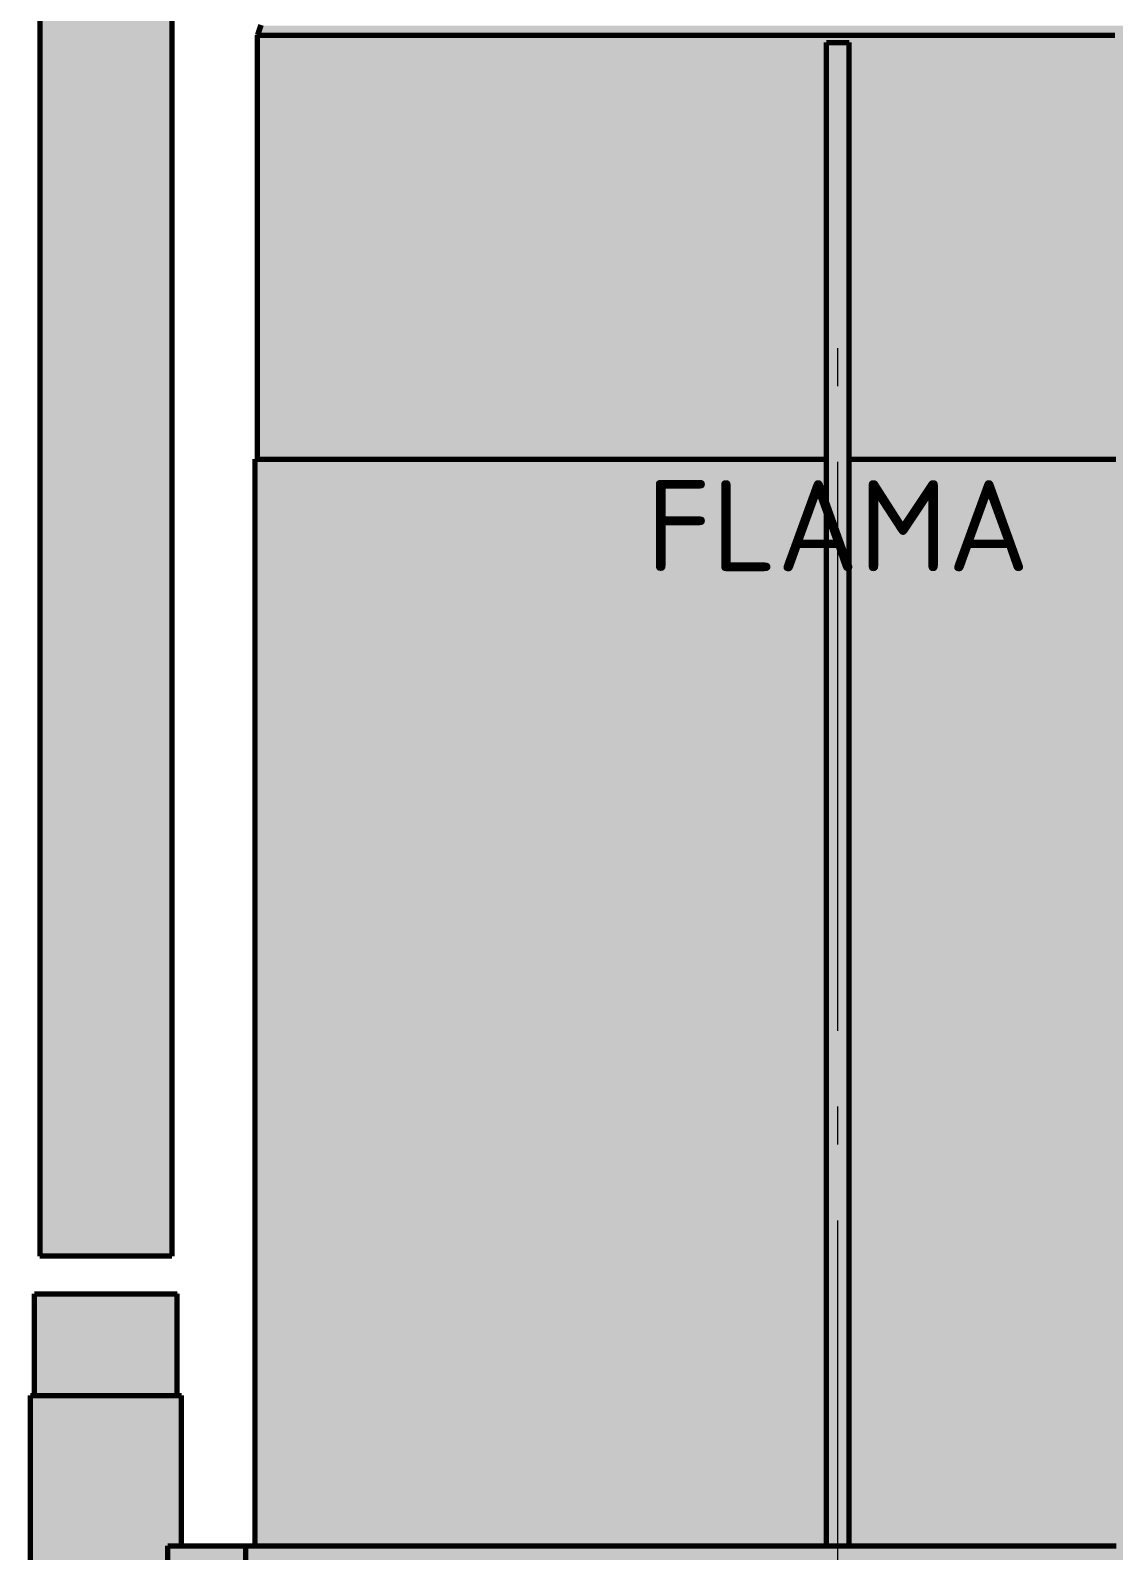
# Model space of a CAD drawing. Header units: millimetres. Extents: x 0 to 2382, y 0 to 420.
# Drawn here: x 2156.63 to 2185.19, y 252.29 to 292.38 of the extents above; entities that cross this region are included whole.
import ezdxf
from ezdxf.enums import TextEntityAlignment as Align

# ---------------------------------------------------------------- set-up
doc = ezdxf.new("R2010")
doc.units = ezdxf.units.MM
doc.linetypes.add('IRAM-F-TRAZO-PUNTO', pattern=[20, 15, -2, 1, -2])
for name, color, linetype, lineweight in [('01-VISIBLE', 7, 'CONTINUOUS', 70), ('03-EJE', 1, 'IRAM-F-TRAZO-PUNTO', 18), ('13-GRAFICA', 30, 'CONTINUOUS', 18)]:
    doc.layers.add(name, color=color, linetype=linetype, lineweight=lineweight)
doc.styles.add('ISO3098', font='isocpeur.ttf')

msp = doc.modelspace()

# ---------------------------------------------------------------- hatches: boundary and pattern name
at = {"layer": '13-GRAFICA', "true_color": 0x202020}
h = msp.add_hatch(color=7, dxfattribs=at)
h.dxf.hatch_style = 1
h.paths.add_polyline_path([(2156.828, 260.1), (2156.828, 301), (2156.928, 301), (2156.928, 301.9), (2157.028, 301.9), (2157.128, 303.3), (2157.228, 303.3), (2157.428, 304.2), (2157.528, 304.2), (2157.528, 304.4), (2157.628, 304.4), (2157.828, 305.3), (2158.028, 305.4), (2158.028, 305.6), (2158.128, 305.6), (2158.228, 305.9), (2158.428, 306), (2158.428, 306.2), (2158.528, 306.2), (2158.528, 306.4), (2158.728, 306.5), (2158.728, 306.7), (2158.928, 306.8), (2158.928, 307), (2159.028, 307), (2160.628, 308.7), (2160.828, 308.7), (2160.928, 308.9), (2161.328, 309), (2161.428, 309.2), (2161.628, 309.2), (2161.728, 309.4), (2162.128, 309.5), (2162.128, 309.6), (2162.428, 309.7), (2162.428, 309.8), (2162.728, 309.8), (2162.728, 309.9), (2162.928, 309.9), (2162.928, 310), (2163.228, 310), (2163.228, 310.1), (2163.528, 310.1), (2163.528, 310.2), (2163.828, 310.2), (2163.828, 310.3), (2164.128, 310.3), (2164.128, 310.4), (2164.428, 310.4), (2164.428, 310.5), (2166.128, 310.6), (2166.128, 310.7), (2168.828, 310.7), (2168.828, 307.2), (2165.928, 307.2), (2165.928, 307.1), (2165.128, 307.1), (2165.128, 307), (2164.828, 307), (2164.828, 306.9), (2164.628, 306.9), (2164.628, 306.8), (2164.028, 306.7), (2164.028, 306.6), (2163.628, 306.5), (2163.528, 306.3), (2163.128, 306.2), (2163.028, 306), (2162.828, 306), (2162.828, 305.9), (2161.628, 304.8), (2161.628, 304.6), (2161.528, 304.6), (2161.428, 304.3), (2161.228, 304.2), (2161.128, 303.8), (2160.928, 303.7), (2160.928, 303.4), (2160.828, 303.4), (2160.828, 303.1), (2160.728, 303.1), (2160.728, 302.8), (2160.628, 302.8), (2160.628, 302.5), (2160.528, 302.5), (2160.528, 302), (2160.428, 302), (2160.428, 301.1), (2160.328, 301.1), (2160.328, 260.1)])
at = {"layer": '13-GRAFICA', "true_color": 0xb21820}
h = msp.add_hatch(color=7, dxfattribs=at)
h.dxf.hatch_style = 1
h.paths.add_polyline_path([(2162.728, 292.4), (2162.728, 292.5), (2193.128, 292.5), (2193.128, 292.4), (2193.228, 292.4), (2193.228, 281.1), (2178.228, 281.1), (2178.228, 292.1), (2177.628, 292.1), (2177.628, 281.1), (2162.628, 281.1), (2162.628, 292.4)])
h = msp.add_hatch(color=7, dxfattribs=at)
h.dxf.hatch_style = 1
h.paths.add_polyline_path([(2177.628, 281.1), (2177.628, 292.1), (2178.228, 292.1), (2178.228, 281.1)])
at = {"layer": '13-GRAFICA', "true_color": 0xffffff}
h = msp.add_hatch(color=7, dxfattribs=at)
h.dxf.hatch_style = 1
h.paths.add_polyline_path([(2162.628, 252.4), (2162.628, 281.1), (2193.228, 281.1), (2193.228, 252.4)])
at = {"layer": '13-GRAFICA', "true_color": 0xc81e2d}
h = msp.add_hatch(color=7, dxfattribs=at)
h.dxf.hatch_style = 1
h.paths.add_polyline_path([(2165.449, 280.632), (2165.449, 280.145), (2165.016, 280.145), (2164.613, 280.145), (2164.244, 280.145), (2163.908, 280.145), (2163.607, 280.145), (2163.341, 280.145), (2163.111, 280.145), (2162.917, 280.145), (2162.76, 280.145), (2162.641, 280.145), (2162.628, 280.145), (2162.628, 281.1), (2165.449, 281.1)])
h = msp.add_hatch(color=7, dxfattribs=at)
h.dxf.hatch_style = 1
h.paths.add_polyline_path([(2190.387, 280.416), (2190.387, 279.713), (2190.387, 279.011), (2190.387, 278.308), (2190.387, 277.605), (2190.387, 276.902), (2190.387, 276.199), (2189.909, 276.199), (2189.401, 276.199), (2188.862, 276.199), (2188.295, 276.199), (2187.702, 276.199), (2187.083, 276.199), (2186.44, 276.199), (2185.775, 276.199), (2185.089, 276.199), (2184.385, 276.199), (2183.664, 276.199), (2182.929, 276.199), (2182.18, 276.199), (2181.42, 276.199), (2180.652, 276.199), (2179.876, 276.199), (2179.095, 276.199), (2178.311, 276.199), (2177.525, 276.199), (2176.741, 276.199), (2175.96, 276.199), (2175.184, 276.199), (2174.416, 276.199), (2173.656, 276.199), (2172.907, 276.199), (2172.172, 276.199), (2171.451, 276.199), (2170.747, 276.199), (2170.061, 276.199), (2169.396, 276.199), (2168.753, 276.199), (2168.134, 276.199), (2167.541, 276.199), (2166.974, 276.199), (2166.435, 276.199), (2165.927, 276.199), (2165.449, 276.199), (2165.449, 276.902), (2165.449, 277.605), (2165.449, 278.308), (2165.449, 279.011), (2165.449, 279.713), (2165.449, 280.416), (2165.449, 281.1), (2190.387, 281.1)])
at = {"layer": '13-GRAFICA', "true_color": 0xffd200}
h = msp.add_hatch(color=7, dxfattribs=at)
h.dxf.hatch_style = 1
h.paths.add_polyline_path([(2189.909, 275.067), (2189.401, 275.067), (2188.862, 275.067), (2188.295, 275.067), (2187.702, 275.067), (2187.083, 275.067), (2186.44, 275.067), (2185.775, 275.067), (2185.089, 275.067), (2184.385, 275.067), (2183.664, 275.067), (2182.929, 275.067), (2182.18, 275.067), (2181.42, 275.067), (2180.652, 275.067), (2179.876, 275.067), (2179.095, 275.067), (2178.311, 275.067), (2177.525, 275.067), (2176.741, 275.067), (2175.96, 275.067), (2175.184, 275.067), (2174.416, 275.067), (2173.656, 275.067), (2172.907, 275.067), (2172.172, 275.067), (2171.451, 275.067), (2170.747, 275.067), (2170.061, 275.067), (2169.396, 275.067), (2168.753, 275.067), (2168.134, 275.067), (2167.541, 275.067), (2166.974, 275.067), (2166.435, 275.067), (2165.927, 275.067), (2165.449, 275.067), (2165.449, 275.633), (2165.449, 276.199), (2165.927, 276.199), (2166.435, 276.199), (2166.974, 276.199), (2167.541, 276.199), (2168.134, 276.199), (2168.753, 276.199), (2169.396, 276.199), (2170.061, 276.199), (2170.747, 276.199), (2171.451, 276.199), (2172.172, 276.199), (2172.907, 276.199), (2173.656, 276.199), (2174.416, 276.199), (2175.184, 276.199), (2175.96, 276.199), (2176.741, 276.199), (2177.525, 276.199), (2178.311, 276.199), (2179.095, 276.199), (2179.876, 276.199), (2180.652, 276.199), (2181.42, 276.199), (2182.18, 276.199), (2182.929, 276.199), (2183.664, 276.199), (2184.385, 276.199), (2185.089, 276.199), (2185.775, 276.199), (2186.44, 276.199), (2187.083, 276.199), (2187.702, 276.199), (2188.295, 276.199), (2188.862, 276.199), (2189.401, 276.199), (2189.909, 276.199), (2190.387, 276.199), (2190.387, 275.633), (2190.387, 275.067)])
at = {"layer": '13-GRAFICA', "true_color": 0x005eaa}
h = msp.add_hatch(color=7, dxfattribs=at)
h.dxf.hatch_style = 1
h.paths.add_polyline_path([(2171.662, 257.84), (2171.017, 257.84), (2170.386, 257.84), (2169.771, 257.84), (2169.174, 257.84), (2168.595, 257.84), (2168.595, 258.554), (2168.595, 259.268), (2168.595, 259.982), (2168.595, 260.696), (2168.595, 261.41), (2168.595, 262.125), (2169.174, 262.125), (2169.771, 262.125), (2170.386, 262.125), (2171.017, 262.125), (2171.662, 262.125), (2172.322, 262.125), (2172.322, 261.41), (2172.322, 260.696), (2172.322, 259.982), (2172.322, 259.268), (2172.322, 258.554), (2172.322, 257.84)])
h = msp.add_hatch(color=7, dxfattribs=at)
h.dxf.hatch_style = 1
h.paths.add_polyline_path([(2180.463, 257.84), (2179.756, 257.84), (2179.046, 257.84), (2178.332, 257.84), (2177.618, 257.84), (2176.905, 257.84), (2176.905, 258.554), (2176.905, 259.268), (2176.905, 259.982), (2176.905, 260.696), (2176.905, 261.41), (2176.905, 262.125), (2177.618, 262.125), (2178.332, 262.125), (2179.046, 262.125), (2179.756, 262.125), (2180.463, 262.125), (2181.164, 262.125), (2181.164, 261.41), (2181.164, 260.696), (2181.164, 259.982), (2181.164, 259.268), (2181.164, 258.554), (2181.164, 257.84)])
at = {"layer": '13-GRAFICA', "true_color": 0x009146}
h = msp.add_hatch(color=7, dxfattribs=at)
h.dxf.hatch_style = 1
h.paths.add_polyline_path([(2165.885, 259.054), (2166.111, 259.673), (2166.344, 260.292), (2166.583, 260.911), (2166.828, 261.529), (2167.079, 260.911), (2167.336, 260.292), (2167.599, 259.673), (2167.867, 259.054), (2168.141, 258.435), (2167.599, 258.435), (2167.079, 258.435), (2166.583, 258.435), (2166.111, 258.435), (2165.665, 258.435)])
at = {"layer": '13-GRAFICA', "true_color": 0xc81e2d}
h = msp.add_hatch(color=7, dxfattribs=at)
h.dxf.hatch_style = 1
h.paths.add_polyline_path([(2175.324, 258.435), (2174.565, 258.435), (2173.814, 258.435), (2173.074, 258.435), (2173.074, 259.209), (2173.074, 259.982), (2173.074, 260.756), (2173.074, 261.529), (2173.814, 261.529), (2174.565, 261.529), (2175.324, 261.529), (2176.09, 261.529), (2176.09, 260.756), (2176.09, 259.982), (2176.09, 259.209), (2176.09, 258.435)])
at = {"layer": '13-GRAFICA', "true_color": 0x005eaa}
h = msp.add_hatch(color=7, dxfattribs=at)
h.dxf.hatch_style = 1
h.paths.add_polyline_path([(2184.827, 259.932), (2184.825, 259.881), (2184.822, 259.831), (2184.816, 259.78), (2184.81, 259.73), (2184.802, 259.68), (2184.792, 259.631), (2184.781, 259.582), (2184.769, 259.533), (2184.755, 259.485), (2184.739, 259.437), (2184.723, 259.39), (2184.705, 259.344), (2184.685, 259.298), (2184.664, 259.253), (2184.642, 259.209), (2184.619, 259.165), (2184.594, 259.123), (2184.568, 259.081), (2184.541, 259.04), (2184.512, 259.001), (2184.483, 258.962), (2184.452, 258.924), (2184.42, 258.888), (2184.387, 258.853), (2184.353, 258.819), (2184.318, 258.786), (2184.282, 258.755), (2184.245, 258.724), (2184.207, 258.696), (2184.168, 258.668), (2184.128, 258.642), (2184.088, 258.618), (2184.046, 258.594), (2184.004, 258.573), (2183.962, 258.553), (2183.918, 258.534), (2183.874, 258.517), (2183.83, 258.502), (2183.785, 258.488), (2183.739, 258.475), (2183.694, 258.465), (2183.647, 258.456), (2183.601, 258.448), (2183.554, 258.442), (2183.507, 258.438), (2183.46, 258.436), (2183.413, 258.435), (2183.365, 258.436), (2183.318, 258.438), (2183.271, 258.442), (2183.223, 258.448), (2183.176, 258.456), (2183.13, 258.465), (2183.083, 258.475), (2183.037, 258.488), (2182.991, 258.502), (2182.945, 258.517), (2182.9, 258.534), (2182.856, 258.553), (2182.811, 258.573), (2182.768, 258.594), (2182.725, 258.618), (2182.683, 258.642), (2182.642, 258.668), (2182.601, 258.696), (2182.562, 258.724), (2182.523, 258.755), (2182.485, 258.786), (2182.448, 258.819), (2182.412, 258.853), (2182.377, 258.888), (2182.344, 258.924), (2182.311, 258.962), (2182.28, 259.001), (2182.25, 259.04), (2182.221, 259.081), (2182.193, 259.123), (2182.167, 259.165), (2182.142, 259.209), (2182.118, 259.253), (2182.096, 259.298), (2182.075, 259.344), (2182.055, 259.39), (2182.037, 259.437), (2182.021, 259.485), (2182.006, 259.533), (2181.993, 259.582), (2181.981, 259.631), (2181.97, 259.68), (2181.962, 259.73), (2181.955, 259.78), (2181.949, 259.831), (2181.945, 259.881), (2181.943, 259.932), (2181.942, 259.982), (2181.943, 260.033), (2181.945, 260.083), (2181.949, 260.134), (2181.955, 260.184), (2181.962, 260.234), (2181.97, 260.284), (2181.981, 260.334), (2181.993, 260.383), (2182.006, 260.431), (2182.021, 260.48), (2182.037, 260.527), (2182.055, 260.574), (2182.075, 260.621), (2182.096, 260.667), (2182.118, 260.712), (2182.142, 260.756), (2182.167, 260.799), (2182.193, 260.842), (2182.221, 260.883), (2182.25, 260.924), (2182.28, 260.964), (2182.311, 261.002), (2182.344, 261.04), (2182.377, 261.076), (2182.412, 261.111), (2182.448, 261.145), (2182.485, 261.178), (2182.523, 261.21), (2182.562, 261.24), (2182.601, 261.269), (2182.642, 261.296), (2182.683, 261.322), (2182.725, 261.347), (2182.768, 261.37), (2182.811, 261.392), (2182.856, 261.412), (2182.9, 261.43), (2182.945, 261.447), (2182.991, 261.463), (2183.037, 261.477), (2183.083, 261.489), (2183.13, 261.5), (2183.176, 261.509), (2183.223, 261.516), (2183.271, 261.522), (2183.318, 261.526), (2183.365, 261.529), (2183.413, 261.529), (2183.46, 261.529), (2183.507, 261.526), (2183.554, 261.522), (2183.601, 261.516), (2183.647, 261.509), (2183.694, 261.5), (2183.739, 261.489), (2183.785, 261.477), (2183.83, 261.463), (2183.874, 261.447), (2183.918, 261.43), (2183.962, 261.412), (2184.004, 261.392), (2184.046, 261.37), (2184.088, 261.347), (2184.128, 261.322), (2184.168, 261.296), (2184.207, 261.269), (2184.245, 261.24), (2184.282, 261.21), (2184.318, 261.178), (2184.353, 261.145), (2184.387, 261.111), (2184.42, 261.076), (2184.452, 261.04), (2184.483, 261.002), (2184.512, 260.964), (2184.541, 260.924), (2184.568, 260.883), (2184.594, 260.842), (2184.619, 260.799), (2184.642, 260.756), (2184.664, 260.712), (2184.685, 260.667), (2184.705, 260.621), (2184.723, 260.574), (2184.739, 260.527), (2184.755, 260.48), (2184.769, 260.431), (2184.781, 260.383), (2184.792, 260.334), (2184.802, 260.284), (2184.81, 260.234), (2184.816, 260.184), (2184.822, 260.134), (2184.825, 260.083), (2184.827, 260.033), (2184.828, 259.982)])
at = {"layer": '13-GRAFICA', "true_color": 0x202020}
h = msp.add_hatch(color=7, dxfattribs=at)
h.dxf.hatch_style = 1
h.paths.add_polyline_path([(2156.628, 244.4), (2156.628, 256.4), (2156.728, 256.4), (2156.728, 259.1), (2160.528, 259.1), (2160.628, 252.4), (2160.228, 252.4), (2160.228, 249.5), (2160.628, 249.5), (2160.628, 244.4)])
at = {"layer": '13-GRAFICA', "true_color": 0x005eaa}
h = msp.add_hatch(color=7, dxfattribs=at)
h.dxf.hatch_style = 1
h.paths.add_polyline_path([(2189.909, 256.664), (2189.401, 256.664), (2188.862, 256.664), (2188.295, 256.664), (2187.702, 256.664), (2187.083, 256.664), (2186.44, 256.664), (2185.775, 256.664), (2185.089, 256.664), (2184.385, 256.664), (2183.664, 256.664), (2182.929, 256.664), (2182.18, 256.664), (2181.42, 256.664), (2180.652, 256.664), (2179.876, 256.664), (2179.095, 256.664), (2178.311, 256.664), (2177.525, 256.664), (2176.741, 256.664), (2175.96, 256.664), (2175.184, 256.664), (2174.416, 256.664), (2173.656, 256.664), (2172.907, 256.664), (2172.172, 256.664), (2171.451, 256.664), (2170.747, 256.664), (2170.061, 256.664), (2169.396, 256.664), (2168.753, 256.664), (2168.134, 256.664), (2167.541, 256.664), (2166.974, 256.664), (2166.435, 256.664), (2165.927, 256.664), (2165.449, 256.664), (2165.449, 257.384), (2165.927, 257.384), (2166.435, 257.384), (2166.974, 257.384), (2167.541, 257.384), (2168.134, 257.384), (2168.753, 257.384), (2169.396, 257.384), (2170.061, 257.384), (2170.747, 257.384), (2171.451, 257.384), (2172.172, 257.384), (2172.907, 257.384), (2173.656, 257.384), (2174.416, 257.384), (2175.184, 257.384), (2175.96, 257.384), (2176.741, 257.384), (2177.525, 257.384), (2178.311, 257.384), (2179.095, 257.384), (2179.876, 257.384), (2180.652, 257.384), (2181.42, 257.384), (2182.18, 257.384), (2182.929, 257.384), (2183.664, 257.384), (2184.385, 257.384), (2185.089, 257.384), (2185.775, 257.384), (2186.44, 257.384), (2187.083, 257.384), (2187.702, 257.384), (2188.295, 257.384), (2188.862, 257.384), (2189.401, 257.384), (2189.909, 257.384), (2190.387, 257.384), (2190.387, 256.664)])
h = msp.add_hatch(color=7, dxfattribs=at)
h.dxf.hatch_style = 1
h.paths.add_polyline_path([(2168.582, 254.581), (2168.576, 254.508), (2168.567, 254.436), (2168.554, 254.365), (2168.537, 254.296), (2168.517, 254.227), (2168.493, 254.161), (2168.466, 254.097), (2168.435, 254.035), (2168.402, 253.976), (2168.366, 253.919), (2168.326, 253.866), (2168.285, 253.816), (2168.241, 253.77), (2168.195, 253.727), (2168.147, 253.689), (2168.097, 253.655), (2168.046, 253.625), (2167.994, 253.599), (2167.941, 253.578), (2167.887, 253.561), (2167.832, 253.549), (2167.777, 253.542), (2167.723, 253.54), (2167.668, 253.542), (2167.614, 253.549), (2167.561, 253.561), (2167.508, 253.578), (2167.457, 253.599), (2167.407, 253.625), (2167.358, 253.655), (2167.312, 253.689), (2167.267, 253.727), (2167.224, 253.77), (2167.184, 253.816), (2167.145, 253.866), (2167.11, 253.919), (2167.077, 253.976), (2167.047, 254.035), (2167.02, 254.097), (2166.995, 254.161), (2166.974, 254.227), (2166.956, 254.296), (2166.941, 254.365), (2166.93, 254.436), (2166.921, 254.508), (2166.916, 254.581), (2166.915, 254.654), (2166.916, 254.727), (2166.921, 254.799), (2166.93, 254.871), (2166.941, 254.942), (2166.956, 255.012), (2166.974, 255.08), (2166.995, 255.146), (2167.02, 255.211), (2167.047, 255.273), (2167.077, 255.332), (2167.11, 255.388), (2167.145, 255.442), (2167.184, 255.491), (2167.224, 255.538), (2167.267, 255.58), (2167.312, 255.619), (2167.358, 255.653), (2167.407, 255.683), (2167.457, 255.709), (2167.508, 255.73), (2167.561, 255.746), (2167.614, 255.758), (2167.668, 255.765), (2167.723, 255.768), (2167.777, 255.765), (2167.832, 255.758), (2167.887, 255.746), (2167.941, 255.73), (2167.994, 255.709), (2168.046, 255.683), (2168.097, 255.653), (2168.147, 255.619), (2168.195, 255.58), (2168.241, 255.538), (2168.285, 255.491), (2168.326, 255.442), (2168.366, 255.388), (2168.402, 255.332), (2168.435, 255.273), (2168.466, 255.211), (2168.493, 255.146), (2168.517, 255.08), (2168.537, 255.012), (2168.554, 254.942), (2168.567, 254.871), (2168.576, 254.799), (2168.582, 254.727), (2168.584, 254.654)])
at = {"layer": '13-GRAFICA', "true_color": 0x009146}
h = msp.add_hatch(color=7, dxfattribs=at)
h.dxf.hatch_style = 1
h.paths.add_polyline_path([(2173.521, 254.581), (2173.515, 254.508), (2173.503, 254.436), (2173.487, 254.365), (2173.467, 254.296), (2173.442, 254.227), (2173.414, 254.161), (2173.381, 254.097), (2173.344, 254.035), (2173.304, 253.976), (2173.259, 253.919), (2173.212, 253.866), (2173.161, 253.816), (2173.108, 253.77), (2173.051, 253.727), (2172.993, 253.689), (2172.932, 253.655), (2172.869, 253.625), (2172.805, 253.599), (2172.739, 253.578), (2172.672, 253.561), (2172.605, 253.549), (2172.536, 253.542), (2172.468, 253.54), (2172.4, 253.542), (2172.332, 253.549), (2172.266, 253.561), (2172.2, 253.578), (2172.135, 253.599), (2172.072, 253.625), (2172.01, 253.655), (2171.951, 253.689), (2171.894, 253.727), (2171.839, 253.77), (2171.788, 253.816), (2171.739, 253.866), (2171.693, 253.919), (2171.651, 253.976), (2171.612, 254.035), (2171.577, 254.097), (2171.546, 254.161), (2171.518, 254.227), (2171.495, 254.296), (2171.476, 254.365), (2171.461, 254.436), (2171.45, 254.508), (2171.444, 254.581), (2171.441, 254.654), (2171.444, 254.727), (2171.45, 254.799), (2171.461, 254.871), (2171.476, 254.942), (2171.495, 255.012), (2171.518, 255.08), (2171.546, 255.146), (2171.577, 255.211), (2171.612, 255.273), (2171.651, 255.332), (2171.693, 255.388), (2171.739, 255.442), (2171.788, 255.491), (2171.839, 255.538), (2171.894, 255.58), (2171.951, 255.619), (2172.01, 255.653), (2172.072, 255.683), (2172.135, 255.709), (2172.2, 255.73), (2172.266, 255.746), (2172.332, 255.758), (2172.4, 255.765), (2172.468, 255.768), (2172.536, 255.765), (2172.605, 255.758), (2172.672, 255.746), (2172.739, 255.73), (2172.805, 255.709), (2172.869, 255.683), (2172.932, 255.653), (2172.993, 255.619), (2173.051, 255.58), (2173.108, 255.538), (2173.161, 255.491), (2173.212, 255.442), (2173.259, 255.388), (2173.304, 255.332), (2173.344, 255.273), (2173.381, 255.211), (2173.414, 255.146), (2173.442, 255.08), (2173.467, 255.012), (2173.487, 254.942), (2173.503, 254.871), (2173.515, 254.799), (2173.521, 254.727), (2173.524, 254.654)])
at = {"layer": '13-GRAFICA', "true_color": 0xffd200}
h = msp.add_hatch(color=7, dxfattribs=at)
h.dxf.hatch_style = 1
h.paths.add_polyline_path([(2179.029, 254.581), (2179.022, 254.508), (2179.01, 254.436), (2178.993, 254.365), (2178.972, 254.296), (2178.946, 254.227), (2178.916, 254.161), (2178.882, 254.097), (2178.844, 254.035), (2178.801, 253.976), (2178.755, 253.919), (2178.705, 253.866), (2178.652, 253.816), (2178.596, 253.77), (2178.537, 253.727), (2178.475, 253.689), (2178.411, 253.655), (2178.344, 253.625), (2178.276, 253.599), (2178.206, 253.578), (2178.135, 253.561), (2178.063, 253.549), (2177.991, 253.542), (2177.918, 253.54), (2177.845, 253.542), (2177.773, 253.549), (2177.701, 253.561), (2177.63, 253.578), (2177.56, 253.599), (2177.492, 253.625), (2177.425, 253.655), (2177.361, 253.689), (2177.299, 253.727), (2177.24, 253.77), (2177.184, 253.816), (2177.131, 253.866), (2177.081, 253.919), (2177.035, 253.976), (2176.992, 254.035), (2176.954, 254.097), (2176.92, 254.161), (2176.89, 254.227), (2176.864, 254.296), (2176.843, 254.365), (2176.826, 254.436), (2176.814, 254.508), (2176.807, 254.581), (2176.805, 254.654), (2176.807, 254.727), (2176.814, 254.799), (2176.826, 254.871), (2176.843, 254.942), (2176.864, 255.012), (2176.89, 255.08), (2176.92, 255.146), (2176.954, 255.211), (2176.992, 255.273), (2177.035, 255.332), (2177.081, 255.388), (2177.131, 255.442), (2177.184, 255.491), (2177.24, 255.538), (2177.299, 255.58), (2177.361, 255.619), (2177.425, 255.653), (2177.492, 255.683), (2177.56, 255.709), (2177.63, 255.73), (2177.701, 255.746), (2177.773, 255.758), (2177.845, 255.765), (2177.918, 255.768), (2177.991, 255.765), (2178.063, 255.758), (2178.135, 255.746), (2178.206, 255.73), (2178.276, 255.709), (2178.344, 255.683), (2178.411, 255.653), (2178.475, 255.619), (2178.537, 255.58), (2178.596, 255.538), (2178.652, 255.491), (2178.705, 255.442), (2178.755, 255.388), (2178.801, 255.332), (2178.844, 255.273), (2178.882, 255.211), (2178.916, 255.146), (2178.946, 255.08), (2178.972, 255.012), (2178.993, 254.942), (2179.01, 254.871), (2179.022, 254.799), (2179.029, 254.727), (2179.031, 254.654)])
at = {"layer": '13-GRAFICA', "true_color": 0x00468c}
h = msp.add_hatch(color=7, dxfattribs=at)
h.dxf.hatch_style = 1
h.paths.add_polyline_path([(2184.392, 254.581), (2184.386, 254.508), (2184.375, 254.436), (2184.36, 254.365), (2184.341, 254.296), (2184.318, 254.227), (2184.29, 254.161), (2184.259, 254.097), (2184.224, 254.035), (2184.185, 253.976), (2184.143, 253.919), (2184.097, 253.866), (2184.048, 253.816), (2183.997, 253.77), (2183.942, 253.727), (2183.885, 253.689), (2183.826, 253.655), (2183.764, 253.625), (2183.701, 253.599), (2183.636, 253.578), (2183.57, 253.561), (2183.504, 253.549), (2183.436, 253.542), (2183.368, 253.54), (2183.3, 253.542), (2183.231, 253.549), (2183.164, 253.561), (2183.097, 253.578), (2183.031, 253.599), (2182.967, 253.625), (2182.904, 253.655), (2182.843, 253.689), (2182.785, 253.727), (2182.728, 253.77), (2182.675, 253.816), (2182.624, 253.866), (2182.577, 253.919), (2182.532, 253.976), (2182.492, 254.035), (2182.455, 254.097), (2182.422, 254.161), (2182.394, 254.227), (2182.369, 254.296), (2182.349, 254.365), (2182.333, 254.436), (2182.321, 254.508), (2182.315, 254.581), (2182.312, 254.654), (2182.315, 254.727), (2182.321, 254.799), (2182.333, 254.871), (2182.349, 254.942), (2182.369, 255.012), (2182.394, 255.08), (2182.422, 255.146), (2182.455, 255.211), (2182.492, 255.273), (2182.532, 255.332), (2182.577, 255.388), (2182.624, 255.442), (2182.675, 255.491), (2182.728, 255.538), (2182.785, 255.58), (2182.843, 255.619), (2182.904, 255.653), (2182.967, 255.683), (2183.031, 255.709), (2183.097, 255.73), (2183.164, 255.746), (2183.231, 255.758), (2183.3, 255.765), (2183.368, 255.768), (2183.436, 255.765), (2183.504, 255.758), (2183.57, 255.746), (2183.636, 255.73), (2183.701, 255.709), (2183.764, 255.683), (2183.826, 255.653), (2183.885, 255.619), (2183.942, 255.58), (2183.997, 255.538), (2184.048, 255.491), (2184.097, 255.442), (2184.143, 255.388), (2184.185, 255.332), (2184.224, 255.273), (2184.259, 255.211), (2184.29, 255.146), (2184.318, 255.08), (2184.341, 255.012), (2184.36, 254.942), (2184.375, 254.871), (2184.386, 254.799), (2184.392, 254.727), (2184.395, 254.654)])
at = {"layer": '13-GRAFICA', "true_color": 0xc81e2d}
h = msp.add_hatch(color=7, dxfattribs=at)
h.dxf.hatch_style = 1
h.paths.add_polyline_path([(2162.68, 253.14), (2162.82, 253.14), (2163, 253.14), (2163.22, 253.14), (2163.479, 253.14), (2163.776, 253.14), (2164.111, 253.14), (2164.483, 253.14), (2164.891, 253.14), (2165.333, 253.14), (2165.81, 253.14), (2166.318, 253.14), (2166.857, 253.14), (2167.426, 253.14), (2168.023, 253.14), (2168.646, 253.14), (2169.294, 253.14), (2169.964, 253.14), (2170.656, 253.14), (2171.368, 253.14), (2172.097, 253.14), (2172.841, 253.14), (2173.599, 253.14), (2174.369, 253.14), (2175.147, 253.14), (2175.934, 253.14), (2176.725, 253.14), (2177.52, 253.14), (2178.316, 253.14), (2179.111, 253.14), (2179.902, 253.14), (2180.689, 253.14), (2181.467, 253.14), (2182.237, 253.14), (2182.995, 253.14), (2183.739, 253.14), (2184.468, 253.14), (2185.18, 253.14), (2185.872, 253.14), (2186.542, 253.14), (2187.19, 253.14), (2187.813, 253.14), (2188.41, 253.14), (2188.979, 253.14), (2189.518, 253.14), (2190.026, 253.14), (2190.503, 253.14), (2190.945, 253.14), (2191.353, 253.14), (2191.725, 253.14), (2192.06, 253.14), (2192.357, 253.14), (2192.616, 253.14), (2192.836, 253.14), (2193.016, 253.14), (2193.156, 253.14), (2193.228, 253.14), (2193.228, 252.4), (2162.628, 252.4), (2162.628, 253.14)])
at = {"layer": '13-GRAFICA', "true_color": 0x202020}
h = msp.add_hatch(color=7, dxfattribs=at)
h.dxf.hatch_style = 1
h.paths.add_polyline_path([(2160.228, 249.5), (2160.228, 252.4), (2193.628, 252.4), (2193.628, 249.5)])

# ---------------------------------------------------------------- linework, layer by layer
at = {"layer": '01-VISIBLE'}
for p, q in [((2156.878, 300.97), (2156.878, 260.06)), ((2160.358, 300.97), (2160.358, 260.06)), ((2162.7, 292.513), (2162.618, 292.257)), ((2162.618, 281.071), (2162.618, 292.257)), ((2177.618, 252.415), (2177.618, 292.057)), ((2177.618, 292.057), (2178.218, 292.057)), ((2178.218, 252.415), (2178.218, 292.057)), ((2162.558, 252.415), (2162.558, 281.071)), ((2156.738, 256.38), (2156.738, 259.06)), ((2160.498, 256.38), (2160.498, 259.06)), ((2156.628, 244.36), (2156.628, 256.38)), ((2160.608, 252.415), (2160.608, 256.38)), ((2160.255, 252.415), (2162.304, 252.415)), ((2160.255, 249.535), (2160.255, 252.415)), ((2162.304, 249.535), (2162.304, 252.415))]:
    msp.add_line(p, q, dxfattribs=at)
for points in [[(2162.618, 292.257), (2162.718, 292.257), (2162.818, 292.257), (2162.918, 292.257), (2163.018, 292.257), (2163.118, 292.257), (2163.218, 292.257), (2163.318, 292.257), (2163.418, 292.257), (2163.518, 292.257), (2163.618, 292.257), (2163.718, 292.257), (2163.818, 292.257), (2163.918, 292.257), (2164.018, 292.257), (2164.118, 292.257), (2164.218, 292.257), (2164.318, 292.257), (2164.418, 292.257), (2164.518, 292.257), (2164.618, 292.257), (2164.718, 292.257), (2164.818, 292.257), (2164.918, 292.257), (2165.018, 292.257), (2165.118, 292.257), (2165.218, 292.257), (2165.318, 292.257), (2165.418, 292.257), (2165.518, 292.257), (2165.618, 292.257), (2165.718, 292.257), (2165.818, 292.257), (2165.918, 292.257), (2166.018, 292.257), (2166.118, 292.257), (2166.218, 292.257), (2166.318, 292.257), (2166.418, 292.257), (2166.518, 292.257), (2166.618, 292.257), (2166.718, 292.257), (2166.818, 292.257), (2166.918, 292.257), (2167.018, 292.257), (2167.118, 292.257), (2167.218, 292.257), (2167.318, 292.257), (2167.418, 292.257), (2167.518, 292.257), (2167.618, 292.257), (2167.718, 292.257), (2167.818, 292.257), (2167.918, 292.257), (2168.018, 292.257), (2168.118, 292.257), (2168.218, 292.257), (2168.318, 292.257), (2168.418, 292.257), (2168.518, 292.257), (2168.618, 292.257), (2168.718, 292.257), (2168.818, 292.257), (2168.918, 292.257), (2169.018, 292.257), (2169.118, 292.257), (2169.218, 292.257), (2169.318, 292.257), (2169.418, 292.257), (2169.518, 292.257), (2169.618, 292.257), (2169.718, 292.257), (2169.818, 292.257), (2169.918, 292.257), (2170.018, 292.257), (2170.118, 292.257), (2170.218, 292.257), (2170.318, 292.257), (2170.418, 292.257), (2170.518, 292.257), (2170.618, 292.257), (2170.718, 292.257), (2170.818, 292.257), (2170.918, 292.257), (2171.018, 292.257), (2171.118, 292.257), (2171.218, 292.257), (2171.318, 292.257), (2171.418, 292.257), (2171.518, 292.257), (2171.618, 292.257), (2171.718, 292.257), (2171.818, 292.257), (2171.918, 292.257), (2172.018, 292.257), (2172.118, 292.257), (2172.218, 292.257), (2172.318, 292.257), (2172.418, 292.257), (2172.518, 292.257), (2172.618, 292.257), (2172.718, 292.257), (2172.818, 292.257), (2172.918, 292.257), (2173.018, 292.257), (2173.118, 292.257), (2173.218, 292.257), (2173.318, 292.257), (2173.418, 292.257), (2173.518, 292.257), (2173.618, 292.257), (2173.718, 292.257), (2173.818, 292.257), (2173.918, 292.257), (2174.018, 292.257), (2174.118, 292.257), (2174.218, 292.257), (2174.318, 292.257), (2174.418, 292.257), (2174.518, 292.257), (2174.618, 292.257), (2174.718, 292.257), (2174.818, 292.257), (2174.918, 292.257), (2175.018, 292.257), (2175.118, 292.257), (2175.218, 292.257), (2175.318, 292.257), (2175.418, 292.257), (2175.518, 292.257), (2175.618, 292.257), (2175.718, 292.257), (2175.818, 292.257), (2175.918, 292.257), (2176.018, 292.257), (2176.118, 292.257), (2176.218, 292.257), (2176.318, 292.257), (2176.418, 292.257), (2176.518, 292.257), (2176.618, 292.257), (2176.718, 292.257), (2176.818, 292.257), (2176.918, 292.257), (2177.018, 292.257), (2177.118, 292.257), (2177.218, 292.257), (2177.318, 292.257), (2177.418, 292.257), (2177.518, 292.257), (2177.618, 292.257), (2177.718, 292.257), (2177.818, 292.257), (2177.918, 292.257), (2178.018, 292.257), (2178.118, 292.257), (2178.218, 292.257), (2178.318, 292.257), (2178.418, 292.257), (2178.518, 292.257), (2178.618, 292.257), (2178.718, 292.257), (2178.818, 292.257), (2178.918, 292.257), (2179.018, 292.257), (2179.118, 292.257), (2179.218, 292.257), (2179.318, 292.257), (2179.418, 292.257), (2179.518, 292.257), (2179.618, 292.257), (2179.718, 292.257), (2179.818, 292.257), (2179.918, 292.257), (2180.018, 292.257), (2180.118, 292.257), (2180.218, 292.257), (2180.318, 292.257), (2180.418, 292.257), (2180.518, 292.257), (2180.618, 292.257), (2180.718, 292.257), (2180.818, 292.257), (2180.918, 292.257), (2181.018, 292.257), (2181.118, 292.257), (2181.218, 292.257), (2181.318, 292.257), (2181.418, 292.257), (2181.518, 292.257), (2181.618, 292.257), (2181.718, 292.257), (2181.818, 292.257), (2181.918, 292.257), (2182.018, 292.257), (2182.118, 292.257), (2182.218, 292.257), (2182.318, 292.257), (2182.418, 292.257), (2182.518, 292.257), (2182.618, 292.257), (2182.718, 292.257), (2182.818, 292.257), (2182.918, 292.257), (2183.018, 292.257), (2183.118, 292.257), (2183.218, 292.257), (2183.318, 292.257), (2183.418, 292.257), (2183.518, 292.257), (2183.618, 292.257), (2183.718, 292.257), (2183.818, 292.257), (2183.918, 292.257), (2184.018, 292.257), (2184.118, 292.257), (2184.218, 292.257), (2184.318, 292.257), (2184.418, 292.257), (2184.518, 292.257), (2184.618, 292.257), (2184.718, 292.257), (2184.818, 292.257), (2184.918, 292.257), (2185.018, 292.257), (2185.118, 292.257), (2185.218, 292.257)], [(2162.558, 281.071), (2162.658, 281.071), (2162.759, 281.071), (2162.859, 281.071), (2162.96, 281.071), (2163.06, 281.071), (2163.16, 281.071), (2163.261, 281.071), (2163.361, 281.071), (2163.462, 281.071), (2163.562, 281.071), (2163.662, 281.071), (2163.763, 281.071), (2163.863, 281.071), (2163.964, 281.071), (2164.064, 281.071), (2164.164, 281.071), (2164.265, 281.071), (2164.365, 281.071), (2164.466, 281.071), (2164.566, 281.071), (2164.666, 281.071), (2164.767, 281.071), (2164.867, 281.071), (2164.968, 281.071), (2165.068, 281.071), (2165.168, 281.071), (2165.269, 281.071), (2165.369, 281.071), (2165.47, 281.071), (2165.57, 281.071), (2165.67, 281.071), (2165.771, 281.071), (2165.871, 281.071), (2165.972, 281.071), (2166.072, 281.071), (2166.172, 281.071), (2166.273, 281.071), (2166.373, 281.071), (2166.474, 281.071), (2166.574, 281.071), (2166.674, 281.071), (2166.775, 281.071), (2166.875, 281.071), (2166.976, 281.071), (2167.076, 281.071), (2167.176, 281.071), (2167.277, 281.071), (2167.377, 281.071), (2167.478, 281.071), (2167.578, 281.071), (2167.678, 281.071), (2167.779, 281.071), (2167.879, 281.071), (2167.98, 281.071), (2168.08, 281.071), (2168.18, 281.071), (2168.281, 281.071), (2168.381, 281.071), (2168.482, 281.071), (2168.582, 281.071), (2168.682, 281.071), (2168.783, 281.071), (2168.883, 281.071), (2168.984, 281.071), (2169.084, 281.071), (2169.184, 281.071), (2169.285, 281.071), (2169.385, 281.071), (2169.486, 281.071), (2169.586, 281.071), (2169.686, 281.071), (2169.787, 281.071), (2169.887, 281.071), (2169.988, 281.071), (2170.088, 281.071), (2170.188, 281.071), (2170.289, 281.071), (2170.389, 281.071), (2170.49, 281.071), (2170.59, 281.071), (2170.69, 281.071), (2170.791, 281.071), (2170.891, 281.071), (2170.992, 281.071), (2171.092, 281.071), (2171.192, 281.071), (2171.293, 281.071), (2171.393, 281.071), (2171.494, 281.071), (2171.594, 281.071), (2171.694, 281.071), (2171.795, 281.071), (2171.895, 281.071), (2171.996, 281.071), (2172.096, 281.071), (2172.196, 281.071), (2172.297, 281.071), (2172.397, 281.071), (2172.498, 281.071), (2172.598, 281.071), (2172.698, 281.071), (2172.799, 281.071), (2172.899, 281.071), (2173, 281.071), (2173.1, 281.071), (2173.2, 281.071), (2173.301, 281.071), (2173.401, 281.071), (2173.502, 281.071), (2173.602, 281.071), (2173.702, 281.071), (2173.803, 281.071), (2173.903, 281.071), (2174.004, 281.071), (2174.104, 281.071), (2174.204, 281.071), (2174.305, 281.071), (2174.405, 281.071), (2174.506, 281.071), (2174.606, 281.071), (2174.706, 281.071), (2174.807, 281.071), (2174.907, 281.071), (2175.008, 281.071), (2175.108, 281.071), (2175.208, 281.071), (2175.309, 281.071), (2175.409, 281.071), (2175.51, 281.071), (2175.61, 281.071), (2175.71, 281.071), (2175.811, 281.071), (2175.911, 281.071), (2176.012, 281.071), (2176.112, 281.071), (2176.212, 281.071), (2176.313, 281.071), (2176.413, 281.071), (2176.514, 281.071), (2176.614, 281.071), (2176.714, 281.071), (2176.815, 281.071), (2176.915, 281.071), (2177.016, 281.071), (2177.116, 281.071), (2177.216, 281.071), (2177.317, 281.071), (2177.417, 281.071), (2177.518, 281.071), (2177.618, 281.071)], [(2178.218, 281.071), (2178.318, 281.071), (2178.419, 281.071), (2178.519, 281.071), (2178.62, 281.071), (2178.72, 281.071), (2178.82, 281.071), (2178.921, 281.071), (2179.021, 281.071), (2179.122, 281.071), (2179.222, 281.071), (2179.322, 281.071), (2179.423, 281.071), (2179.523, 281.071), (2179.624, 281.071), (2179.724, 281.071), (2179.824, 281.071), (2179.925, 281.071), (2180.025, 281.071), (2180.126, 281.071), (2180.226, 281.071), (2180.326, 281.071), (2180.427, 281.071), (2180.527, 281.071), (2180.628, 281.071), (2180.728, 281.071), (2180.828, 281.071), (2180.929, 281.071), (2181.029, 281.071), (2181.13, 281.071), (2181.23, 281.071), (2181.33, 281.071), (2181.431, 281.071), (2181.531, 281.071), (2181.632, 281.071), (2181.732, 281.071), (2181.832, 281.071), (2181.933, 281.071), (2182.033, 281.071), (2182.134, 281.071), (2182.234, 281.071), (2182.334, 281.071), (2182.435, 281.071), (2182.535, 281.071), (2182.636, 281.071), (2182.736, 281.071), (2182.836, 281.071), (2182.937, 281.071), (2183.037, 281.071), (2183.138, 281.071), (2183.238, 281.071), (2183.338, 281.071), (2183.439, 281.071), (2183.539, 281.071), (2183.64, 281.071), (2183.74, 281.071), (2183.84, 281.071), (2183.941, 281.071), (2184.041, 281.071), (2184.142, 281.071), (2184.242, 281.071), (2184.342, 281.071), (2184.443, 281.071), (2184.543, 281.071), (2184.644, 281.071), (2184.744, 281.071), (2184.844, 281.071), (2184.945, 281.071), (2185.045, 281.071), (2185.146, 281.071), (2185.246, 281.071)], [(2160.358, 260.06), (2160.256, 260.06), (2160.153, 260.06), (2160.051, 260.06), (2159.949, 260.06), (2159.846, 260.06), (2159.744, 260.06), (2159.642, 260.06), (2159.539, 260.06), (2159.437, 260.06), (2159.334, 260.06), (2159.232, 260.06), (2159.13, 260.06), (2159.027, 260.06), (2158.925, 260.06), (2158.823, 260.06), (2158.72, 260.06), (2158.618, 260.06), (2158.516, 260.06), (2158.413, 260.06), (2158.311, 260.06), (2158.209, 260.06), (2158.106, 260.06), (2158.004, 260.06), (2157.902, 260.06), (2157.799, 260.06), (2157.697, 260.06), (2157.594, 260.06), (2157.492, 260.06), (2157.39, 260.06), (2157.287, 260.06), (2157.185, 260.06), (2157.083, 260.06), (2156.98, 260.06), (2156.878, 260.06)], [(2156.738, 259.06), (2156.84, 259.06), (2156.941, 259.06), (2157.043, 259.06), (2157.144, 259.06), (2157.246, 259.06), (2157.348, 259.06), (2157.449, 259.06), (2157.551, 259.06), (2157.653, 259.06), (2157.754, 259.06), (2157.856, 259.06), (2157.957, 259.06), (2158.059, 259.06), (2158.161, 259.06), (2158.262, 259.06), (2158.364, 259.06), (2158.466, 259.06), (2158.567, 259.06), (2158.669, 259.06), (2158.77, 259.06), (2158.872, 259.06), (2158.974, 259.06), (2159.075, 259.06), (2159.177, 259.06), (2159.279, 259.06), (2159.38, 259.06), (2159.482, 259.06), (2159.583, 259.06), (2159.685, 259.06), (2159.787, 259.06), (2159.888, 259.06), (2159.99, 259.06), (2160.092, 259.06), (2160.193, 259.06), (2160.295, 259.06), (2160.396, 259.06), (2160.498, 259.06)], [(2156.628, 256.38), (2156.73, 256.38), (2156.832, 256.38), (2156.934, 256.38), (2157.036, 256.38), (2157.138, 256.38), (2157.24, 256.38), (2157.342, 256.38), (2157.444, 256.38), (2157.546, 256.38), (2157.649, 256.38), (2157.751, 256.38), (2157.853, 256.38), (2157.955, 256.38), (2158.057, 256.38), (2158.159, 256.38), (2158.261, 256.38), (2158.363, 256.38), (2158.465, 256.38), (2158.567, 256.38), (2158.669, 256.38), (2158.771, 256.38), (2158.873, 256.38), (2158.975, 256.38), (2159.077, 256.38), (2159.179, 256.38), (2159.281, 256.38), (2159.383, 256.38), (2159.485, 256.38), (2159.587, 256.38), (2159.69, 256.38), (2159.792, 256.38), (2159.894, 256.38), (2159.996, 256.38), (2160.098, 256.38), (2160.2, 256.38), (2160.302, 256.38), (2160.404, 256.38), (2160.506, 256.38), (2160.608, 256.38)], [(2162.304, 252.415), (2162.404, 252.415), (2162.505, 252.415), (2162.605, 252.415), (2162.705, 252.415), (2162.805, 252.415), (2162.905, 252.415), (2163.006, 252.415), (2163.106, 252.415), (2163.206, 252.415), (2163.306, 252.415), (2163.407, 252.415), (2163.507, 252.415), (2163.607, 252.415), (2163.707, 252.415), (2163.808, 252.415), (2163.908, 252.415), (2164.008, 252.415), (2164.108, 252.415), (2164.209, 252.415), (2164.309, 252.415), (2164.409, 252.415), (2164.509, 252.415), (2164.609, 252.415), (2164.71, 252.415), (2164.81, 252.415), (2164.91, 252.415), (2165.01, 252.415), (2165.111, 252.415), (2165.211, 252.415), (2165.311, 252.415), (2165.411, 252.415), (2165.512, 252.415), (2165.612, 252.415), (2165.712, 252.415), (2165.812, 252.415), (2165.913, 252.415), (2166.013, 252.415), (2166.113, 252.415), (2166.213, 252.415), (2166.314, 252.415), (2166.414, 252.415), (2166.514, 252.415), (2166.614, 252.415), (2166.714, 252.415), (2166.815, 252.415), (2166.915, 252.415), (2167.015, 252.415), (2167.115, 252.415), (2167.216, 252.415), (2167.316, 252.415), (2167.416, 252.415), (2167.516, 252.415), (2167.617, 252.415), (2167.717, 252.415), (2167.817, 252.415), (2167.917, 252.415), (2168.018, 252.415), (2168.118, 252.415), (2168.218, 252.415), (2168.318, 252.415), (2168.419, 252.415), (2168.519, 252.415), (2168.619, 252.415), (2168.719, 252.415), (2168.819, 252.415), (2168.92, 252.415), (2169.02, 252.415), (2169.12, 252.415), (2169.22, 252.415), (2169.321, 252.415), (2169.421, 252.415), (2169.521, 252.415), (2169.621, 252.415), (2169.722, 252.415), (2169.822, 252.415), (2169.922, 252.415), (2170.022, 252.415), (2170.123, 252.415), (2170.223, 252.415), (2170.323, 252.415), (2170.423, 252.415), (2170.523, 252.415), (2170.624, 252.415), (2170.724, 252.415), (2170.824, 252.415), (2170.924, 252.415), (2171.025, 252.415), (2171.125, 252.415), (2171.225, 252.415), (2171.325, 252.415), (2171.426, 252.415), (2171.526, 252.415), (2171.626, 252.415), (2171.726, 252.415), (2171.827, 252.415), (2171.927, 252.415), (2172.027, 252.415), (2172.127, 252.415), (2172.228, 252.415), (2172.328, 252.415), (2172.428, 252.415), (2172.528, 252.415), (2172.628, 252.415), (2172.729, 252.415), (2172.829, 252.415), (2172.929, 252.415), (2173.029, 252.415), (2173.13, 252.415), (2173.23, 252.415), (2173.33, 252.415), (2173.43, 252.415), (2173.531, 252.415), (2173.631, 252.415), (2173.731, 252.415), (2173.831, 252.415), (2173.932, 252.415), (2174.032, 252.415), (2174.132, 252.415), (2174.232, 252.415), (2174.332, 252.415), (2174.433, 252.415), (2174.533, 252.415), (2174.633, 252.415), (2174.733, 252.415), (2174.834, 252.415), (2174.934, 252.415), (2175.034, 252.415), (2175.134, 252.415), (2175.235, 252.415), (2175.335, 252.415), (2175.435, 252.415), (2175.535, 252.415), (2175.636, 252.415), (2175.736, 252.415), (2175.836, 252.415), (2175.936, 252.415), (2176.037, 252.415), (2176.137, 252.415), (2176.237, 252.415), (2176.337, 252.415), (2176.437, 252.415), (2176.538, 252.415), (2176.638, 252.415), (2176.738, 252.415), (2176.838, 252.415), (2176.939, 252.415), (2177.039, 252.415), (2177.139, 252.415), (2177.239, 252.415), (2177.34, 252.415), (2177.44, 252.415), (2177.54, 252.415), (2177.64, 252.415), (2177.741, 252.415), (2177.841, 252.415), (2177.941, 252.415), (2178.041, 252.415), (2178.141, 252.415), (2178.242, 252.415), (2178.342, 252.415), (2178.442, 252.415), (2178.542, 252.415), (2178.643, 252.415), (2178.743, 252.415), (2178.843, 252.415), (2178.943, 252.415), (2179.044, 252.415), (2179.144, 252.415), (2179.244, 252.415), (2179.344, 252.415), (2179.445, 252.415), (2179.545, 252.415), (2179.645, 252.415), (2179.745, 252.415), (2179.846, 252.415), (2179.946, 252.415), (2180.046, 252.415), (2180.146, 252.415), (2180.246, 252.415), (2180.347, 252.415), (2180.447, 252.415), (2180.547, 252.415), (2180.647, 252.415), (2180.748, 252.415), (2180.848, 252.415), (2180.948, 252.415), (2181.048, 252.415), (2181.149, 252.415), (2181.249, 252.415), (2181.349, 252.415), (2181.449, 252.415), (2181.55, 252.415), (2181.65, 252.415), (2181.75, 252.415), (2181.85, 252.415), (2181.951, 252.415), (2182.051, 252.415), (2182.151, 252.415), (2182.251, 252.415), (2182.351, 252.415), (2182.452, 252.415), (2182.552, 252.415), (2182.652, 252.415), (2182.752, 252.415), (2182.853, 252.415), (2182.953, 252.415), (2183.053, 252.415), (2183.153, 252.415), (2183.254, 252.415), (2183.354, 252.415), (2183.454, 252.415), (2183.554, 252.415), (2183.655, 252.415), (2183.755, 252.415), (2183.855, 252.415), (2183.955, 252.415), (2184.055, 252.415), (2184.156, 252.415), (2184.256, 252.415), (2184.356, 252.415), (2184.456, 252.415), (2184.557, 252.415), (2184.657, 252.415), (2184.757, 252.415), (2184.857, 252.415), (2184.958, 252.415), (2185.058, 252.415), (2185.158, 252.415), (2185.258, 252.415)]]:
    msp.add_lwpolyline(points, dxfattribs=at)
at = {"layer": '03-EJE'}
msp.add_line((2177.918, 226), (2177.918, 284.071), dxfattribs=at)

# ---------------------------------------------------------------- texts
at = {"layer": '13-GRAFICA', "true_color": 0xffffff, "style": 'ISO3098'}
msp.add_text('FLAMA', height=2.4, dxfattribs=at).set_placement((2177.918, 280.519), align=Align.TOP_CENTER)

doc.saveas('drawing.dxf')
